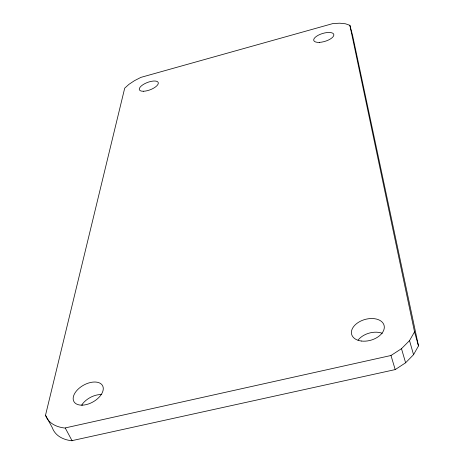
<?xml version="1.0" encoding="UTF-8"?>
<svg xmlns="http://www.w3.org/2000/svg" width="464" height="464" viewBox="0 0 464 464"><rect width="100%" height="100%" fill="white"/><g stroke="black" fill="none" stroke-linecap="round" stroke-linejoin="round"><path stroke-width="0.7" d="M45.518 415.228L124.7 88.172L128.946 84.344L134.479 80.666L140.934 77.366L332.897 23.565L339.694 23.2L345.483 23.786L349.868 25.305L352.599 35.438L418.482 345.918L413.546 354.687L405.611 362.784L395.212 369.588L71.572 440.742A47.241 28.258 -29.4 0 1 52.322 427.733L45.518 415.228A47.63 27.962 -29.1 0 0 64.769 428.028L390.978 355.499L401.488 348.684L409.526 340.599L414.532 331.87L349.868 25.305M65.296 428.086L72.1 440.8M390.978 355.499L395.212 369.588M401.488 348.684L405.611 362.784M409.526 340.599L413.546 354.687M414.532 331.87L418.482 345.918M358.075 340.106A16.692 10.887 -15.7 0 1 382.29 333.303M81.629 405.171A16.252 9.715 -29.4 0 1 101.761 394.58M82.447 405.153A16.385 9.611 -29.1 0 0 103.159 387.318A16.385 9.611 -29.1 0 0 79.066 388.31A16.385 9.611 -29.1 0 0 82.447 405.153M361.27 341.023A16.837 10.782 -15.8 0 0 384.215 325.966A16.837 10.782 -15.8 0 0 358.08 322.567A16.837 10.782 -15.8 0 0 361.27 341.023M319.348 42.375A10.469 4.118 -16.8 0 0 333.836 34.58A10.469 4.118 -16.8 0 0 318.124 35.305A10.469 4.118 -16.8 0 0 319.348 42.375M143.364 91.257A10.098 3.909 -20.9 0 0 158.299 83.45A10.098 3.909 -20.9 0 0 144.727 83.682A10.098 3.909 -20.9 0 0 143.364 91.257"/></g></svg>
